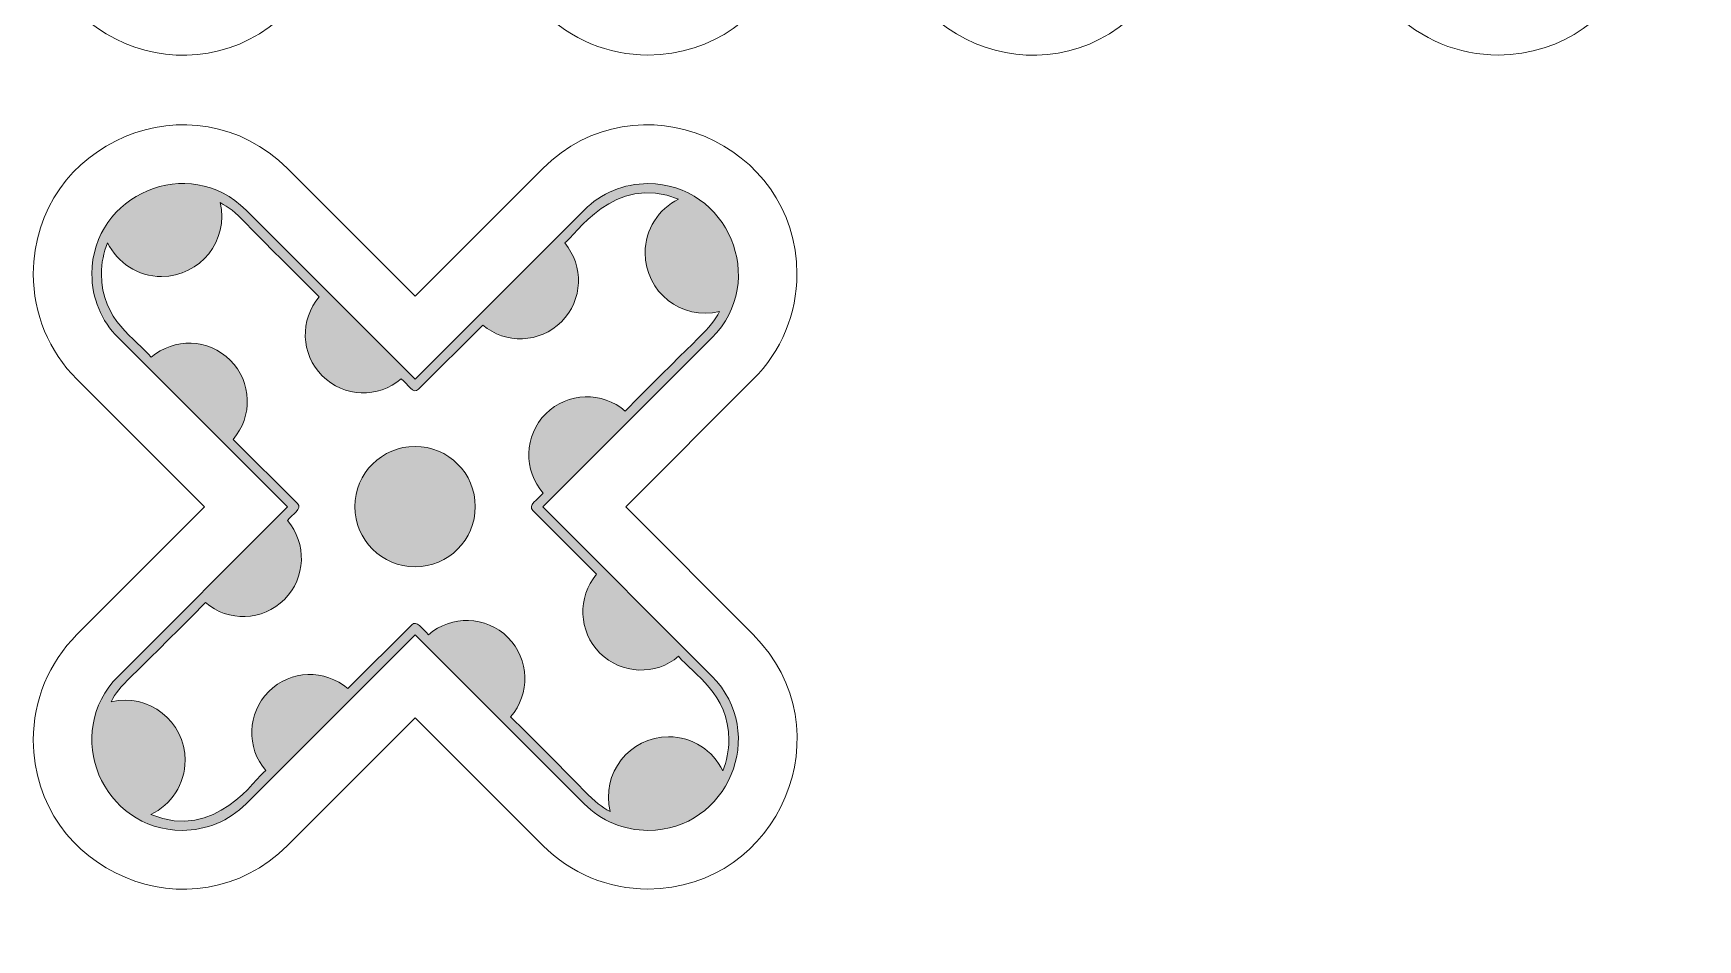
# Model space of a CAD drawing. Header units: inches. Extents: x -11.7 to 1.7, y -9.1 to -3.1.
# Drawn here: x -5.586 to -1.938, y -8.914 to -6.928 of the extents above; entities that cross this region are included whole.
import ezdxf

# ---------------------------------------------------------------- set-up
doc = ezdxf.new("R2010")
doc.units = ezdxf.units.IN
doc.header["$MEASUREMENT"] = 0
doc.layers.add('_U+0421_U+043B_U+043E_U+0439 1', color=7, linetype='Continuous')

msp = doc.modelspace()

# ---------------------------------------------------------------- hatches: boundary and pattern name
at = {"layer": '_U+0421_U+043B_U+043E_U+0439 1', "true_color": 0xffffff}
h = msp.add_hatch(color=7, dxfattribs=at)
h.dxf.hatch_style = 2
edge = h.paths.add_edge_path()
edge.add_spline(control_points=[(-4.469, -7.9657), (-4.469, -7.9657), (-4.0986, -7.5953), (-4.0986, -7.5953), (-3.9732, -7.47), (-4.0641, -7.2574), (-4.2385, -7.2574), (-4.2914, -7.2574), (-4.3411, -7.278), (-4.3785, -7.3154), (-4.3785, -7.3154), (-4.7489, -7.6859), (-4.7489, -7.6859), (-4.7489, -7.6859), (-5.1194, -7.3154), (-5.1194, -7.3154), (-5.2447, -7.1901), (-5.4573, -7.2808), (-5.4573, -7.4553), (-5.4573, -7.5082), (-5.4367, -7.5579), (-5.3993, -7.5953), (-5.3993, -7.5953), (-5.0288, -7.9657), (-5.0288, -7.9657), (-5.0288, -7.9657), (-5.3993, -8.3362), (-5.3993, -8.3362), (-5.5246, -8.4615), (-5.4338, -8.6741), (-5.2594, -8.6741), (-5.2065, -8.6741), (-5.1568, -8.6535), (-5.1194, -8.6161), (-5.1194, -8.6161), (-4.7489, -8.2456), (-4.7489, -8.2456), (-4.7489, -8.2456), (-4.3785, -8.6161), (-4.3785, -8.6161), (-4.3411, -8.6535), (-4.2914, -8.6741), (-4.2385, -8.6741), (-4.0638, -8.6741), (-3.9735, -8.4613), (-4.0986, -8.3362), (-4.0986, -8.3362), (-4.469, -7.9657), (-4.469, -7.9657)], knot_values=[0, 0, 0, 0, 1, 1, 1, 2, 2, 2, 3, 3, 3, 4, 4, 4, 5, 5, 5, 6, 6, 6, 7, 7, 7, 8, 8, 8, 9, 9, 9, 10, 10, 10, 11, 11, 11, 12, 12, 12, 13, 13, 13, 14, 14, 14, 15, 15, 15, 16, 16, 16, 16], degree=3, periodic=1)
edge = h.paths.add_edge_path()
edge.add_spline(control_points=[(-4.0747, -8.5437), (-4.096, -8.4995), (-4.141, -8.469), (-4.1933, -8.469), (-4.279, -8.469), (-4.3423, -8.5497), (-4.3212, -8.6328), (-4.3615, -8.6115), (-4.364, -8.5978), (-4.5397, -8.4255), (-4.4959, -8.3753), (-4.4978, -8.2992), (-4.5455, -8.2515), (-4.5933, -8.2037), (-4.6694, -8.2019), (-4.7195, -8.2456), (-4.7345, -8.2315), (-4.7458, -8.2131), (-4.7563, -8.2236), (-4.7563, -8.2236), (-4.8963, -8.3636), (-4.8963, -8.3636), (-4.9464, -8.3203), (-5.0221, -8.3224), (-5.0697, -8.3699), (-5.1172, -8.4175), (-5.1193, -8.4932), (-5.076, -8.5433), (-5.0988, -8.5582), (-5.1856, -8.6995), (-5.3281, -8.6394), (-5.2837, -8.6182), (-5.253, -8.573), (-5.253, -8.5205), (-5.253, -8.4356), (-5.3324, -8.3723), (-5.4154, -8.3924), (-5.3943, -8.3532), (-5.3813, -8.3509), (-5.2086, -8.175), (-5.1585, -8.218), (-5.083, -8.2158), (-5.0355, -8.1684), (-4.988, -8.1209), (-4.9859, -8.0454), (-5.0289, -7.9953), (-5.0179, -7.9815), (-4.9951, -7.97), (-5.0067, -7.9584), (-5.0067, -7.9584), (-5.1476, -7.8176), (-5.1476, -7.8176), (-5.1043, -7.7675), (-5.1064, -7.6918), (-5.1539, -7.6442), (-5.2015, -7.5967), (-5.2772, -7.5946), (-5.3273, -7.6378), (-5.3596, -7.5978), (-5.4364, -7.5578), (-5.4364, -7.4553), (-5.4364, -7.4315), (-5.4317, -7.4083), (-5.4228, -7.387), (-5.4013, -7.4307), (-5.3565, -7.4609), (-5.3045, -7.4609), (-5.2198, -7.4609), (-5.1565, -7.3818), (-5.1763, -7.2989), (-5.1365, -7.32), (-5.134, -7.3335), (-4.959, -7.5053), (-5.002, -7.5554), (-4.9998, -7.6309), (-4.9524, -7.6784), (-4.9049, -7.7258), (-4.8294, -7.728), (-4.7793, -7.685), (-4.7645, -7.6969), (-4.7532, -7.7196), (-4.7416, -7.708), (-4.7416, -7.708), (-4.6007, -7.5671), (-4.6007, -7.5671), (-4.5506, -7.6095), (-4.4755, -7.6072), (-4.4282, -7.5599), (-4.3809, -7.5127), (-4.3786, -7.4376), (-4.4211, -7.3874), (-4.3984, -7.3726), (-4.3132, -7.2334), (-4.1715, -7.2914), (-4.215, -7.3129), (-4.2449, -7.3575), (-4.2449, -7.4093), (-4.2449, -7.4948), (-4.1646, -7.558), (-4.0815, -7.5373), (-4.1032, -7.5786), (-4.1199, -7.5837), (-4.2884, -7.7557), (-4.3385, -7.7119), (-4.4146, -7.7138), (-4.4624, -7.7615), (-4.5101, -7.8092), (-4.512, -7.8854), (-4.4682, -7.9355), (-4.4801, -7.9502), (-4.5028, -7.9615), (-4.4911, -7.9731), (-4.4911, -7.9731), (-4.3511, -8.1132), (-4.3511, -8.1132), (-4.3936, -8.1633), (-4.3912, -8.2384), (-4.3439, -8.2856), (-4.2967, -8.3329), (-4.2216, -8.3353), (-4.1714, -8.2928), (-4.1386, -8.3334), (-4.0614, -8.3735), (-4.0614, -8.4762), (-4.0614, -8.4997), (-4.066, -8.5225), (-4.0747, -8.5437)], knot_values=[0, 0, 0, 0, 0.013889, 0.013889, 0.013889, 0.027778, 0.027778, 0.027778, 0.041667, 0.041667, 0.041667, 0.055556, 0.055556, 0.055556, 0.069444, 0.069444, 0.069444, 0.083333, 0.083333, 0.083333, 0.097222, 0.097222, 0.097222, 0.111111, 0.111111, 0.111111, 0.125, 0.125, 0.125, 0.138889, 0.138889, 0.138889, 0.152778, 0.152778, 0.152778, 0.166667, 0.166667, 0.166667, 0.180556, 0.180556, 0.180556, 0.194444, 0.194444, 0.194444, 0.208333, 0.208333, 0.208333, 0.222222, 0.222222, 0.222222, 0.236111, 0.236111, 0.236111, 0.25, 0.25, 0.25, 0.263889, 0.263889, 0.263889, 0.277778, 0.277778, 0.277778, 0.291667, 0.291667, 0.291667, 0.305556, 0.305556, 0.305556, 0.319444, 0.319444, 0.319444, 0.333333, 0.333333, 0.333333, 0.347222, 0.347222, 0.347222, 0.361111, 0.361111, 0.361111, 0.375, 0.375, 0.375, 0.388889, 0.388889, 0.388889, 0.402778, 0.402778, 0.402778, 0.416667, 0.416667, 0.416667, 0.430556, 0.430556, 0.430556, 0.444444, 0.444444, 0.444444, 0.458333, 0.458333, 0.458333, 0.472222, 0.472222, 0.472222, 0.486111, 0.486111, 0.486111, 0.5, 0.5, 0.5, 0.513889, 0.513889, 0.513889, 0.527778, 0.527778, 0.527778, 0.541667, 0.541667, 0.541667, 0.555556, 0.555556, 0.555556, 0.569444, 0.569444, 0.569444, 0.583333, 0.583333, 0.583333, 0.583333], degree=3, periodic=0)
edge.add_line((-4.0747, -8.5437), (-4.0747, -8.5437))
edge = h.paths.add_edge_path()
edge.add_spline(control_points=[(-4.7489, -7.833), (-4.6761, -7.833), (-4.617, -7.8921), (-4.617, -7.9649), (-4.617, -8.0378), (-4.6761, -8.0968), (-4.7489, -8.0968), (-4.8218, -8.0968), (-4.8808, -8.0378), (-4.8808, -7.9649), (-4.8808, -7.8921), (-4.8218, -7.833), (-4.7489, -7.833)], knot_values=[0, 0, 0, 0, 0.013889, 0.013889, 0.013889, 0.027778, 0.027778, 0.027778, 0.041667, 0.041667, 0.041667, 0.055556, 0.055556, 0.055556, 0.055556], degree=3, periodic=0)
edge.add_line((-4.7489, -7.833), (-4.7489, -7.833))

# ---------------------------------------------------------------- linework, layer by layer
at = {"layer": '_U+0421_U+043B_U+043E_U+0439 1', "color": 1, "lineweight": 9, "true_color": 0xff0000}
for points in [[(-4.2385, -6.9757), (-4.3257, -6.9757), (-4.4077, -6.9417), (-4.4693, -6.8801), (-4.4693, -6.8801), (-4.7489, -6.6005), (-4.7489, -6.6005), (-4.7489, -6.6005), (-5.0286, -6.8801), (-5.0286, -6.8801), (-5.2352, -7.0867), (-5.5857, -6.9371), (-5.5857, -6.6493), (-5.5857, -6.5621), (-5.5518, -6.4802), (-5.4901, -6.4185), (-5.4901, -6.4185), (-5.2105, -6.1389), (-5.2105, -6.1389), (-5.2105, -6.1389), (-5.4901, -5.8593), (-5.4901, -5.8593), (-5.5518, -5.7976), (-5.5857, -5.7157), (-5.5857, -5.6285), (-5.5857, -5.3404), (-5.2348, -5.1914), (-5.0286, -5.3977), (-5.0286, -5.3977), (-4.7489, -5.6773), (-4.7489, -5.6773), (-4.7489, -5.6773), (-4.4693, -5.3977), (-4.4693, -5.3977), (-4.2627, -5.191), (-3.9121, -5.3407), (-3.9121, -5.6285), (-3.9121, -5.7157), (-3.9461, -5.7976), (-4.0077, -5.8593), (-4.0077, -5.8593), (-4.2874, -6.1389), (-4.2874, -6.1389), (-4.2874, -6.1389), (-4.0077, -6.4185), (-4.0077, -6.4185), (-3.8011, -6.6251), (-3.9508, -6.9757), (-4.2385, -6.9757)], [(-2.3752, -6.9757), (-2.4624, -6.9757), (-2.5444, -6.9417), (-2.606, -6.8801), (-2.606, -6.8801), (-2.8857, -6.6005), (-2.8857, -6.6005), (-2.8857, -6.6005), (-3.1653, -6.8801), (-3.1653, -6.8801), (-3.3719, -7.0867), (-3.7225, -6.9371), (-3.7225, -6.6493), (-3.7225, -6.5621), (-3.6885, -6.4802), (-3.6268, -6.4185), (-3.6268, -6.4185), (-3.3472, -6.1389), (-3.3472, -6.1389), (-3.3472, -6.1389), (-3.6269, -5.8593), (-3.6269, -5.8593), (-3.6885, -5.7976), (-3.7225, -5.7157), (-3.7225, -5.6285), (-3.7225, -5.3404), (-3.3715, -5.1914), (-3.1653, -5.3977), (-3.1653, -5.3977), (-2.8857, -5.6773), (-2.8857, -5.6773), (-2.8857, -5.6773), (-2.606, -5.3977), (-2.606, -5.3977), (-2.3994, -5.191), (-2.0488, -5.3407), (-2.0488, -5.6285), (-2.0488, -5.7157), (-2.0828, -5.7976), (-2.1445, -5.8593), (-2.1445, -5.8593), (-2.4241, -6.1389), (-2.4241, -6.1389), (-2.4241, -6.1389), (-2.1444, -6.4185), (-2.1444, -6.4185), (-1.9378, -6.6251), (-2.0875, -6.9757), (-2.3752, -6.9757)], [(-4.2385, -8.8026), (-4.3257, -8.8026), (-4.4077, -8.7686), (-4.4693, -8.7069), (-4.4693, -8.7069), (-4.7489, -8.4273), (-4.7489, -8.4273), (-4.7489, -8.4273), (-5.0286, -8.707), (-5.0286, -8.707), (-5.2352, -8.9136), (-5.5857, -8.7639), (-5.5857, -8.4762), (-5.5857, -8.389), (-5.5518, -8.307), (-5.4901, -8.2454), (-5.4901, -8.2454), (-5.2105, -7.9657), (-5.2105, -7.9657), (-5.2105, -7.9657), (-5.4901, -7.6861), (-5.4901, -7.6861), (-5.5518, -7.6245), (-5.5857, -7.5425), (-5.5857, -7.4553), (-5.5857, -7.1672), (-5.2348, -7.0182), (-5.0286, -7.2246), (-5.0286, -7.2246), (-4.7489, -7.5042), (-4.7489, -7.5042), (-4.7489, -7.5042), (-4.4693, -7.2245), (-4.4693, -7.2245), (-4.2627, -7.0179), (-3.9121, -7.1676), (-3.9121, -7.4553), (-3.9121, -7.5425), (-3.9461, -7.6245), (-4.0077, -7.6861), (-4.0077, -7.6861), (-4.2874, -7.9657), (-4.2874, -7.9657), (-4.2874, -7.9657), (-4.0077, -8.2454), (-4.0077, -8.2454), (-3.8011, -8.452), (-3.9508, -8.8026), (-4.2385, -8.8026)]]:
    msp.add_open_spline(points, degree=3, knots=[0, 0, 0, 0, 1, 1, 1, 2, 2, 2, 3, 3, 3, 4, 4, 4, 5, 5, 5, 6, 6, 6, 7, 7, 7, 8, 8, 8, 9, 9, 9, 10, 10, 10, 11, 11, 11, 12, 12, 12, 13, 13, 13, 14, 14, 14, 15, 15, 15, 16, 16, 16, 16], dxfattribs=at)
at = {"layer": '_U+0421_U+043B_U+043E_U+0439 1', "lineweight": 0}
for points, knots in [([(-4.469, -7.9657), (-4.469, -7.9657), (-4.0986, -7.5953), (-4.0986, -7.5953), (-3.9732, -7.47), (-4.0641, -7.2574), (-4.2385, -7.2574), (-4.2914, -7.2574), (-4.3411, -7.278), (-4.3785, -7.3154), (-4.3785, -7.3154), (-4.7489, -7.6859), (-4.7489, -7.6859), (-4.7489, -7.6859), (-5.1194, -7.3154), (-5.1194, -7.3154), (-5.2447, -7.1901), (-5.4573, -7.2808), (-5.4573, -7.4553), (-5.4573, -7.5082), (-5.4367, -7.5579), (-5.3993, -7.5953), (-5.3993, -7.5953), (-5.0288, -7.9657), (-5.0288, -7.9657), (-5.0288, -7.9657), (-5.3993, -8.3362), (-5.3993, -8.3362), (-5.5246, -8.4615), (-5.4338, -8.6741), (-5.2594, -8.6741), (-5.2065, -8.6741), (-5.1568, -8.6535), (-5.1194, -8.6161), (-5.1194, -8.6161), (-4.7489, -8.2456), (-4.7489, -8.2456), (-4.7489, -8.2456), (-4.3785, -8.6161), (-4.3785, -8.6161), (-4.3411, -8.6535), (-4.2914, -8.6741), (-4.2385, -8.6741), (-4.0638, -8.6741), (-3.9735, -8.4613), (-4.0986, -8.3362), (-4.0986, -8.3362), (-4.469, -7.9657), (-4.469, -7.9657)], [0, 0, 0, 0, 1, 1, 1, 2, 2, 2, 3, 3, 3, 4, 4, 4, 5, 5, 5, 6, 6, 6, 7, 7, 7, 8, 8, 8, 9, 9, 9, 10, 10, 10, 11, 11, 11, 12, 12, 12, 13, 13, 13, 14, 14, 14, 15, 15, 15, 16, 16, 16, 16]), ([(-4.0747, -8.5437), (-4.096, -8.4995), (-4.141, -8.469), (-4.1933, -8.469), (-4.279, -8.469), (-4.3423, -8.5497), (-4.3212, -8.6328), (-4.3615, -8.6115), (-4.364, -8.5978), (-4.5397, -8.4255), (-4.4959, -8.3753), (-4.4978, -8.2992), (-4.5455, -8.2515), (-4.5933, -8.2037), (-4.6694, -8.2019), (-4.7195, -8.2456), (-4.7345, -8.2315), (-4.7458, -8.2131), (-4.7563, -8.2236), (-4.7563, -8.2236), (-4.8963, -8.3636), (-4.8963, -8.3636), (-4.9464, -8.3203), (-5.0221, -8.3224), (-5.0697, -8.3699), (-5.1172, -8.4175), (-5.1193, -8.4932), (-5.076, -8.5433), (-5.0988, -8.5582), (-5.1856, -8.6995), (-5.3281, -8.6394), (-5.2837, -8.6182), (-5.253, -8.573), (-5.253, -8.5205), (-5.253, -8.4356), (-5.3324, -8.3723), (-5.4154, -8.3924), (-5.3943, -8.3532), (-5.3813, -8.3509), (-5.2086, -8.175), (-5.1585, -8.218), (-5.083, -8.2158), (-5.0355, -8.1684), (-4.988, -8.1209), (-4.9859, -8.0454), (-5.0289, -7.9953), (-5.0179, -7.9815), (-4.9951, -7.97), (-5.0067, -7.9584), (-5.0067, -7.9584), (-5.1476, -7.8176), (-5.1476, -7.8176), (-5.1043, -7.7675), (-5.1064, -7.6918), (-5.1539, -7.6442), (-5.2015, -7.5967), (-5.2772, -7.5946), (-5.3273, -7.6378), (-5.3596, -7.5978), (-5.4364, -7.5578), (-5.4364, -7.4553), (-5.4364, -7.4315), (-5.4317, -7.4083), (-5.4228, -7.387), (-5.4013, -7.4307), (-5.3565, -7.4609), (-5.3045, -7.4609), (-5.2198, -7.4609), (-5.1565, -7.3818), (-5.1763, -7.2989), (-5.1365, -7.32), (-5.134, -7.3335), (-4.959, -7.5053), (-5.002, -7.5554), (-4.9998, -7.6309), (-4.9524, -7.6784), (-4.9049, -7.7258), (-4.8294, -7.728), (-4.7793, -7.685), (-4.7645, -7.6969), (-4.7532, -7.7196), (-4.7416, -7.708), (-4.7416, -7.708), (-4.6007, -7.5671), (-4.6007, -7.5671), (-4.5506, -7.6095), (-4.4755, -7.6072), (-4.4282, -7.5599), (-4.3809, -7.5127), (-4.3786, -7.4376), (-4.4211, -7.3874), (-4.3984, -7.3726), (-4.3132, -7.2334), (-4.1715, -7.2914), (-4.215, -7.3129), (-4.2449, -7.3575), (-4.2449, -7.4093), (-4.2449, -7.4948), (-4.1646, -7.558), (-4.0815, -7.5373), (-4.1032, -7.5786), (-4.1199, -7.5837), (-4.2884, -7.7557), (-4.3385, -7.7119), (-4.4146, -7.7138), (-4.4624, -7.7615), (-4.5101, -7.8092), (-4.512, -7.8854), (-4.4682, -7.9355), (-4.4801, -7.9502), (-4.5028, -7.9615), (-4.4911, -7.9731), (-4.4911, -7.9731), (-4.3511, -8.1132), (-4.3511, -8.1132), (-4.3936, -8.1633), (-4.3912, -8.2384), (-4.3439, -8.2856), (-4.2967, -8.3329), (-4.2216, -8.3353), (-4.1714, -8.2928), (-4.1386, -8.3334), (-4.0614, -8.3735), (-4.0614, -8.4762), (-4.0614, -8.4997), (-4.066, -8.5225), (-4.0747, -8.5437)], [0, 0, 0, 0, 1, 1, 1, 2, 2, 2, 3, 3, 3, 4, 4, 4, 5, 5, 5, 6, 6, 6, 7, 7, 7, 8, 8, 8, 9, 9, 9, 10, 10, 10, 11, 11, 11, 12, 12, 12, 13, 13, 13, 14, 14, 14, 15, 15, 15, 16, 16, 16, 17, 17, 17, 18, 18, 18, 19, 19, 19, 20, 20, 20, 21, 21, 21, 22, 22, 22, 23, 23, 23, 24, 24, 24, 25, 25, 25, 26, 26, 26, 27, 27, 27, 28, 28, 28, 29, 29, 29, 30, 30, 30, 31, 31, 31, 32, 32, 32, 33, 33, 33, 34, 34, 34, 35, 35, 35, 36, 36, 36, 37, 37, 37, 38, 38, 38, 39, 39, 39, 40, 40, 40, 41, 41, 41, 42, 42, 42, 42]), ([(-4.7489, -7.833), (-4.6761, -7.833), (-4.617, -7.8921), (-4.617, -7.9649), (-4.617, -8.0378), (-4.6761, -8.0968), (-4.7489, -8.0968), (-4.8218, -8.0968), (-4.8808, -8.0378), (-4.8808, -7.9649), (-4.8808, -7.8921), (-4.8218, -7.833), (-4.7489, -7.833)], [0, 0, 0, 0, 1, 1, 1, 2, 2, 2, 3, 3, 3, 4, 4, 4, 4])]:
    msp.add_open_spline(points, degree=3, knots=knots, dxfattribs=at)

doc.saveas('drawing.dxf')
